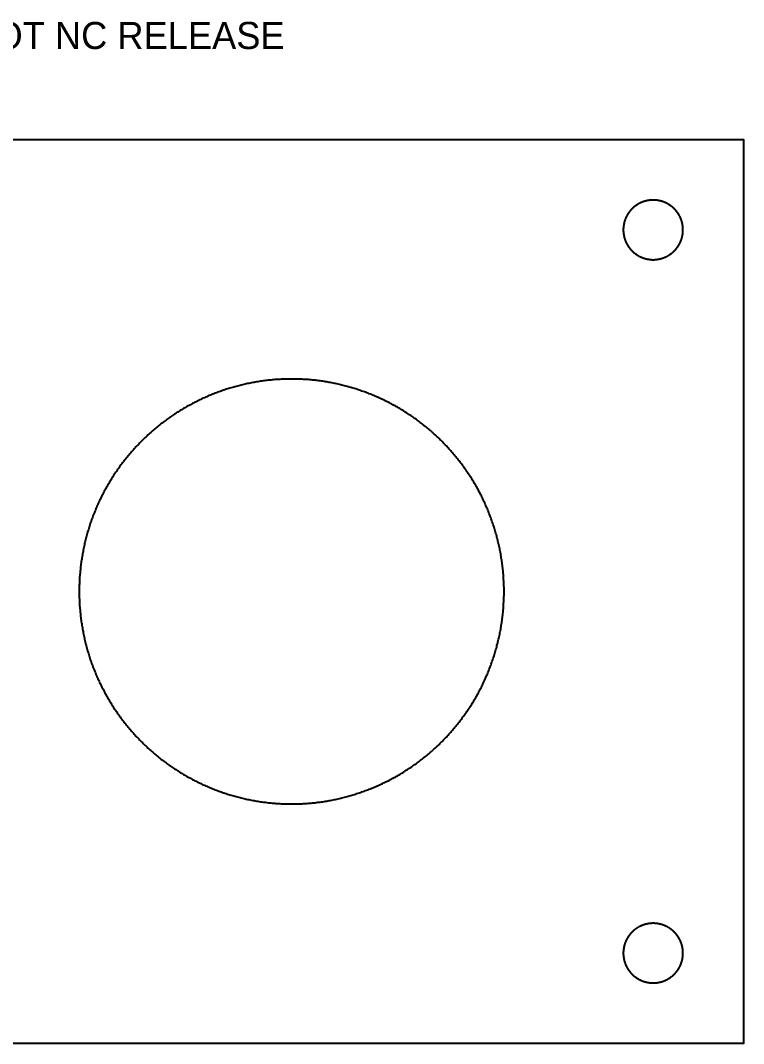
# Model space of a CAD drawing. Header units: millimetres. Extents: x 0 to 160, y 0 to 113.
# Drawn here: x 80 to 160, y 0 to 113.2 of the extents above; entities that cross this region are included whole.
import ezdxf

# ---------------------------------------------------------------- set-up
doc = ezdxf.new("R2010")
doc.units = ezdxf.units.MM
doc.layers.add('CUT', color=7, linetype='Continuous')
doc.layers.add('INFO', color=7, linetype='Continuous')

msp = doc.modelspace()

# ---------------------------------------------------------------- linework, layer by layer
at = {"layer": 'CUT'}
for points in [[(0, 100), (160, 100), (160, 0), (0, 0)], [(153.3, 90.02), (153.3, 90.04), (153.3, 90.06), (153.3, 90.08), (153.3, 90.1), (153.3, 90.12), (153.3, 90.14), (153.3, 90.16), (153.29, 90.18), (153.29, 90.2), (153.29, 90.22), (153.29, 90.24), (153.29, 90.26), (153.29, 90.28), (153.29, 90.3), (153.28, 90.32), (153.28, 90.34), (153.28, 90.36), (153.28, 90.38), (153.28, 90.4), (153.27, 90.42), (153.27, 90.44), (153.27, 90.46), (153.26, 90.48), (153.26, 90.5), (153.26, 90.52), (153.25, 90.54), (153.25, 90.56), (153.25, 90.58), (153.24, 90.6), (153.24, 90.62), (153.24, 90.64), (153.23, 90.66), (153.23, 90.68), (153.22, 90.7), (153.22, 90.72), (153.22, 90.74), (153.21, 90.76), (153.21, 90.78), (153.2, 90.8), (153.2, 90.82), (153.19, 90.84), (153.19, 90.86), (153.18, 90.88), (153.18, 90.9), (153.17, 90.92), (153.16, 90.94), (153.16, 90.96), (153.15, 90.98), (153.15, 91), (153.14, 91.02), (153.13, 91.04), (153.13, 91.05), (153.12, 91.07), (153.11, 91.09), (153.11, 91.11), (153.1, 91.13), (153.09, 91.15), (153.09, 91.17), (153.08, 91.19), (153.07, 91.21), (153.06, 91.23), (153.06, 91.24), (153.05, 91.26), (153.04, 91.28), (153.03, 91.3), (153.03, 91.32), (153.02, 91.34), (153.01, 91.36), (153, 91.37), (152.99, 91.39), (152.98, 91.41), (152.97, 91.43), (152.97, 91.45), (152.96, 91.47), (152.95, 91.48), (152.94, 91.5), (152.93, 91.52), (152.92, 91.54), (152.91, 91.56), (152.9, 91.57), (152.89, 91.59), (152.88, 91.61), (152.87, 91.63), (152.86, 91.64), (152.85, 91.66), (152.84, 91.68), (152.83, 91.7), (152.82, 91.71), (152.81, 91.73), (152.8, 91.75), (152.79, 91.77), (152.78, 91.78), (152.77, 91.8), (152.76, 91.82), (152.74, 91.83), (152.73, 91.85), (152.72, 91.87), (152.71, 91.88), (152.7, 91.9), (152.69, 91.92), (152.67, 91.93), (152.66, 91.95), (152.65, 91.97), (152.64, 91.98), (152.63, 92), (152.61, 92.01), (152.6, 92.03), (152.59, 92.05), (152.58, 92.06), (152.56, 92.08), (152.55, 92.09), (152.54, 92.11), (152.53, 92.12), (152.51, 92.14), (152.5, 92.16), (152.49, 92.17), (152.47, 92.19), (152.46, 92.2), (152.45, 92.22), (152.43, 92.23), (152.42, 92.25), (152.4, 92.26), (152.39, 92.28), (152.38, 92.29), (152.36, 92.3), (152.35, 92.32), (152.33, 92.33), (152.32, 92.35), (152.3, 92.36), (152.29, 92.38), (152.28, 92.39), (152.26, 92.4), (152.25, 92.42), (152.23, 92.43), (152.22, 92.45), (152.2, 92.46), (152.19, 92.47), (152.17, 92.49), (152.16, 92.5), (152.14, 92.51), (152.12, 92.53), (152.11, 92.54), (152.09, 92.55), (152.08, 92.56), (152.06, 92.58), (152.05, 92.59), (152.03, 92.6), (152.01, 92.61), (152, 92.63), (151.98, 92.64), (151.97, 92.65), (151.95, 92.66), (151.93, 92.67), (151.92, 92.69), (151.9, 92.7), (151.88, 92.71), (151.87, 92.72), (151.85, 92.73), (151.83, 92.74), (151.82, 92.76), (151.8, 92.77), (151.78, 92.78), (151.77, 92.79), (151.75, 92.8), (151.73, 92.81), (151.71, 92.82), (151.7, 92.83), (151.68, 92.84), (151.66, 92.85), (151.64, 92.86), (151.63, 92.87), (151.61, 92.88), (151.59, 92.89), (151.57, 92.9), (151.56, 92.91), (151.54, 92.92), (151.52, 92.93), (151.5, 92.94), (151.48, 92.95), (151.47, 92.96), (151.45, 92.97), (151.43, 92.97), (151.41, 92.98), (151.39, 92.99), (151.37, 93), (151.36, 93.01), (151.34, 93.02), (151.32, 93.03), (151.3, 93.03), (151.28, 93.04), (151.26, 93.05), (151.24, 93.06), (151.23, 93.06), (151.21, 93.07), (151.19, 93.08), (151.17, 93.09), (151.15, 93.09), (151.13, 93.1), (151.11, 93.11), (151.09, 93.11), (151.07, 93.12), (151.05, 93.13), (151.04, 93.13), (151.02, 93.14), (151, 93.15), (150.98, 93.15), (150.96, 93.16), (150.94, 93.16), (150.92, 93.17), (150.9, 93.18), (150.88, 93.18), (150.86, 93.19), (150.84, 93.19), (150.82, 93.2), (150.8, 93.2), (150.78, 93.21), (150.76, 93.21), (150.74, 93.22), (150.72, 93.22), (150.7, 93.22), (150.68, 93.23), (150.66, 93.23), (150.64, 93.24), (150.62, 93.24), (150.6, 93.24), (150.58, 93.25), (150.56, 93.25), (150.54, 93.25), (150.52, 93.26), (150.5, 93.26), (150.48, 93.26), (150.46, 93.27), (150.44, 93.27), (150.42, 93.27), (150.4, 93.28), (150.38, 93.28), (150.36, 93.28), (150.34, 93.28), (150.32, 93.28), (150.3, 93.29), (150.28, 93.29), (150.26, 93.29), (150.24, 93.29), (150.22, 93.29), (150.2, 93.29), (150.18, 93.29), (150.16, 93.3), (150.14, 93.3), (150.12, 93.3), (150.1, 93.3), (150.08, 93.3), (150.06, 93.3), (150.04, 93.3), (150.02, 93.3), (150, 93.3), (149.98, 93.3), (149.96, 93.3), (149.94, 93.3), (149.92, 93.3), (149.9, 93.3), (149.88, 93.3), (149.86, 93.3), (149.84, 93.3), (149.82, 93.29), (149.8, 93.29), (149.78, 93.29), (149.76, 93.29), (149.74, 93.29), (149.72, 93.29), (149.7, 93.29), (149.68, 93.28), (149.66, 93.28), (149.64, 93.28), (149.62, 93.28), (149.6, 93.28), (149.58, 93.27), (149.56, 93.27), (149.54, 93.27), (149.52, 93.26), (149.5, 93.26), (149.48, 93.26), (149.46, 93.25), (149.44, 93.25), (149.42, 93.25), (149.4, 93.24), (149.38, 93.24), (149.36, 93.24), (149.34, 93.23), (149.32, 93.23), (149.3, 93.22), (149.28, 93.22), (149.26, 93.22), (149.24, 93.21), (149.22, 93.21), (149.2, 93.2), (149.18, 93.2), (149.16, 93.19), (149.14, 93.19), (149.12, 93.18), (149.1, 93.18), (149.08, 93.17), (149.06, 93.16), (149.04, 93.16), (149.02, 93.15), (149, 93.15), (148.98, 93.14), (148.96, 93.13), (148.95, 93.13), (148.93, 93.12), (148.91, 93.11), (148.89, 93.11), (148.87, 93.1), (148.85, 93.09), (148.83, 93.09), (148.81, 93.08), (148.79, 93.07), (148.77, 93.06), (148.76, 93.06), (148.74, 93.05), (148.72, 93.04), (148.7, 93.03), (148.68, 93.03), (148.66, 93.02), (148.64, 93.01), (148.63, 93), (148.61, 92.99), (148.59, 92.98), (148.57, 92.97), (148.55, 92.97), (148.53, 92.96), (148.52, 92.95), (148.5, 92.94), (148.48, 92.93), (148.46, 92.92), (148.44, 92.91), (148.43, 92.9), (148.41, 92.89), (148.39, 92.88), (148.37, 92.87), (148.36, 92.86), (148.34, 92.85), (148.32, 92.84), (148.3, 92.83), (148.29, 92.82), (148.27, 92.81), (148.25, 92.8), (148.23, 92.79), (148.22, 92.78), (148.2, 92.77), (148.18, 92.76), (148.17, 92.74), (148.15, 92.73), (148.13, 92.72), (148.12, 92.71), (148.1, 92.7), (148.08, 92.69), (148.07, 92.67), (148.05, 92.66), (148.03, 92.65), (148.02, 92.64), (148, 92.63), (147.99, 92.61), (147.97, 92.6), (147.95, 92.59), (147.94, 92.58), (147.92, 92.56), (147.91, 92.55), (147.89, 92.54), (147.88, 92.53), (147.86, 92.51), (147.84, 92.5), (147.83, 92.49), (147.81, 92.47), (147.8, 92.46), (147.78, 92.45), (147.77, 92.43), (147.75, 92.42), (147.74, 92.4), (147.72, 92.39), (147.71, 92.38), (147.7, 92.36), (147.68, 92.35), (147.67, 92.33), (147.65, 92.32), (147.64, 92.3), (147.62, 92.29), (147.61, 92.28), (147.6, 92.26), (147.58, 92.25), (147.57, 92.23), (147.55, 92.22), (147.54, 92.2), (147.53, 92.19), (147.51, 92.17), (147.5, 92.16), (147.49, 92.14), (147.47, 92.12), (147.46, 92.11), (147.45, 92.09), (147.44, 92.08), (147.42, 92.06), (147.41, 92.05), (147.4, 92.03), (147.39, 92.01), (147.37, 92), (147.36, 91.98), (147.35, 91.97), (147.34, 91.95), (147.33, 91.93), (147.31, 91.92), (147.3, 91.9), (147.29, 91.88), (147.28, 91.87), (147.27, 91.85), (147.26, 91.83), (147.24, 91.82), (147.23, 91.8), (147.22, 91.78), (147.21, 91.77), (147.2, 91.75), (147.19, 91.73), (147.18, 91.71), (147.17, 91.7), (147.16, 91.68), (147.15, 91.66), (147.14, 91.64), (147.13, 91.63), (147.12, 91.61), (147.11, 91.59), (147.1, 91.57), (147.09, 91.56), (147.08, 91.54), (147.07, 91.52), (147.06, 91.5), (147.05, 91.48), (147.04, 91.47), (147.03, 91.45), (147.03, 91.43), (147.02, 91.41), (147.01, 91.39), (147, 91.37), (146.99, 91.36), (146.98, 91.34), (146.97, 91.32), (146.97, 91.3), (146.96, 91.28), (146.95, 91.26), (146.94, 91.24), (146.94, 91.23), (146.93, 91.21), (146.92, 91.19), (146.91, 91.17), (146.91, 91.15), (146.9, 91.13), (146.89, 91.11), (146.89, 91.09), (146.88, 91.07), (146.87, 91.05), (146.87, 91.04), (146.86, 91.02), (146.85, 91), (146.85, 90.98), (146.84, 90.96), (146.84, 90.94), (146.83, 90.92), (146.82, 90.9), (146.82, 90.88), (146.81, 90.86), (146.81, 90.84), (146.8, 90.82), (146.8, 90.8), (146.79, 90.78), (146.79, 90.76), (146.78, 90.74), (146.78, 90.72), (146.78, 90.7), (146.77, 90.68), (146.77, 90.66), (146.76, 90.64), (146.76, 90.62), (146.76, 90.6), (146.75, 90.58), (146.75, 90.56), (146.75, 90.54), (146.74, 90.52), (146.74, 90.5), (146.74, 90.48), (146.73, 90.46), (146.73, 90.44), (146.73, 90.42), (146.72, 90.4), (146.72, 90.38), (146.72, 90.36), (146.72, 90.34), (146.72, 90.32), (146.71, 90.3), (146.71, 90.28), (146.71, 90.26), (146.71, 90.24), (146.71, 90.22), (146.71, 90.2), (146.71, 90.18), (146.7, 90.16), (146.7, 90.14), (146.7, 90.12), (146.7, 90.1), (146.7, 90.08), (146.7, 90.06), (146.7, 90.04), (146.7, 90.02), (146.7, 90), (146.7, 89.98), (146.7, 89.96), (146.7, 89.94), (146.7, 89.92), (146.7, 89.9), (146.7, 89.88), (146.7, 89.86), (146.7, 89.84), (146.71, 89.82), (146.71, 89.8), (146.71, 89.78), (146.71, 89.76), (146.71, 89.74), (146.71, 89.72), (146.71, 89.7), (146.72, 89.68), (146.72, 89.66), (146.72, 89.64), (146.72, 89.62), (146.72, 89.6), (146.73, 89.58), (146.73, 89.56), (146.73, 89.54), (146.74, 89.52), (146.74, 89.5), (146.74, 89.48), (146.75, 89.46), (146.75, 89.44), (146.75, 89.42), (146.76, 89.4), (146.76, 89.38), (146.76, 89.36), (146.77, 89.34), (146.77, 89.32), (146.78, 89.3), (146.78, 89.28), (146.78, 89.26), (146.79, 89.24), (146.79, 89.22), (146.8, 89.2), (146.8, 89.18), (146.81, 89.16), (146.81, 89.14), (146.82, 89.12), (146.82, 89.1), (146.83, 89.08), (146.84, 89.06), (146.84, 89.04), (146.85, 89.02), (146.85, 89), (146.86, 88.98), (146.87, 88.96), (146.87, 88.95), (146.88, 88.93), (146.89, 88.91), (146.89, 88.89), (146.9, 88.87), (146.91, 88.85), (146.91, 88.83), (146.92, 88.81), (146.93, 88.79), (146.94, 88.77), (146.94, 88.76), (146.95, 88.74), (146.96, 88.72), (146.97, 88.7), (146.97, 88.68), (146.98, 88.66), (146.99, 88.64), (147, 88.63), (147.01, 88.61), (147.02, 88.59), (147.03, 88.57), (147.03, 88.55), (147.04, 88.53), (147.05, 88.52), (147.06, 88.5), (147.07, 88.48), (147.08, 88.46), (147.09, 88.44), (147.1, 88.43), (147.11, 88.41), (147.12, 88.39), (147.13, 88.37), (147.14, 88.36), (147.15, 88.34), (147.16, 88.32), (147.17, 88.3), (147.18, 88.29), (147.19, 88.27), (147.2, 88.25), (147.21, 88.23), (147.22, 88.22), (147.23, 88.2), (147.24, 88.18), (147.26, 88.17), (147.27, 88.15), (147.28, 88.13), (147.29, 88.12), (147.3, 88.1), (147.31, 88.08), (147.33, 88.07), (147.34, 88.05), (147.35, 88.03), (147.36, 88.02), (147.37, 88), (147.39, 87.99), (147.4, 87.97), (147.41, 87.95), (147.42, 87.94), (147.44, 87.92), (147.45, 87.91), (147.46, 87.89), (147.47, 87.88), (147.49, 87.86), (147.5, 87.84), (147.51, 87.83), (147.53, 87.81), (147.54, 87.8), (147.55, 87.78), (147.57, 87.77), (147.58, 87.75), (147.6, 87.74), (147.61, 87.72), (147.62, 87.71), (147.64, 87.7), (147.65, 87.68), (147.67, 87.67), (147.68, 87.65), (147.7, 87.64), (147.71, 87.62), (147.72, 87.61), (147.74, 87.6), (147.75, 87.58), (147.77, 87.57), (147.78, 87.55), (147.8, 87.54), (147.81, 87.53), (147.83, 87.51), (147.84, 87.5), (147.86, 87.49), (147.88, 87.47), (147.89, 87.46), (147.91, 87.45), (147.92, 87.44), (147.94, 87.42), (147.95, 87.41), (147.97, 87.4), (147.99, 87.39), (148, 87.37), (148.02, 87.36), (148.03, 87.35), (148.05, 87.34), (148.07, 87.33), (148.08, 87.31), (148.1, 87.3), (148.12, 87.29), (148.13, 87.28), (148.15, 87.27), (148.17, 87.26), (148.18, 87.24), (148.2, 87.23), (148.22, 87.22), (148.23, 87.21), (148.25, 87.2), (148.27, 87.19), (148.29, 87.18), (148.3, 87.17), (148.32, 87.16), (148.34, 87.15), (148.36, 87.14), (148.37, 87.13), (148.39, 87.12), (148.41, 87.11), (148.43, 87.1), (148.44, 87.09), (148.46, 87.08), (148.48, 87.07), (148.5, 87.06), (148.52, 87.05), (148.53, 87.04), (148.55, 87.03), (148.57, 87.03), (148.59, 87.02), (148.61, 87.01), (148.63, 87), (148.64, 86.99), (148.66, 86.98), (148.68, 86.97), (148.7, 86.97), (148.72, 86.96), (148.74, 86.95), (148.76, 86.94), (148.77, 86.94), (148.79, 86.93), (148.81, 86.92), (148.83, 86.91), (148.85, 86.91), (148.87, 86.9), (148.89, 86.89), (148.91, 86.89), (148.93, 86.88), (148.95, 86.87), (148.96, 86.87), (148.98, 86.86), (149, 86.85), (149.02, 86.85), (149.04, 86.84), (149.06, 86.84), (149.08, 86.83), (149.1, 86.82), (149.12, 86.82), (149.14, 86.81), (149.16, 86.81), (149.18, 86.8), (149.2, 86.8), (149.22, 86.79), (149.24, 86.79), (149.26, 86.78), (149.28, 86.78), (149.3, 86.78), (149.32, 86.77), (149.34, 86.77), (149.36, 86.76), (149.38, 86.76), (149.4, 86.76), (149.42, 86.75), (149.44, 86.75), (149.46, 86.75), (149.48, 86.74), (149.5, 86.74), (149.52, 86.74), (149.54, 86.73), (149.56, 86.73), (149.58, 86.73), (149.6, 86.72), (149.62, 86.72), (149.64, 86.72), (149.66, 86.72), (149.68, 86.72), (149.7, 86.71), (149.72, 86.71), (149.74, 86.71), (149.76, 86.71), (149.78, 86.71), (149.8, 86.71), (149.82, 86.71), (149.84, 86.7), (149.86, 86.7), (149.88, 86.7), (149.9, 86.7), (149.92, 86.7), (149.94, 86.7), (149.96, 86.7), (149.98, 86.7), (150, 86.7), (150.02, 86.7), (150.04, 86.7), (150.06, 86.7), (150.08, 86.7), (150.1, 86.7), (150.12, 86.7), (150.14, 86.7), (150.16, 86.7), (150.18, 86.71), (150.2, 86.71), (150.22, 86.71), (150.24, 86.71), (150.26, 86.71), (150.28, 86.71), (150.3, 86.71), (150.32, 86.72), (150.34, 86.72), (150.36, 86.72), (150.38, 86.72), (150.4, 86.72), (150.42, 86.73), (150.44, 86.73), (150.46, 86.73), (150.48, 86.74), (150.5, 86.74), (150.52, 86.74), (150.54, 86.75), (150.56, 86.75), (150.58, 86.75), (150.6, 86.76), (150.62, 86.76), (150.64, 86.76), (150.66, 86.77), (150.68, 86.77), (150.7, 86.78), (150.72, 86.78), (150.74, 86.78), (150.76, 86.79), (150.78, 86.79), (150.8, 86.8), (150.82, 86.8), (150.84, 86.81), (150.86, 86.81), (150.88, 86.82), (150.9, 86.82), (150.92, 86.83), (150.94, 86.84), (150.96, 86.84), (150.98, 86.85), (151, 86.85), (151.02, 86.86), (151.04, 86.87), (151.05, 86.87), (151.07, 86.88), (151.09, 86.89), (151.11, 86.89), (151.13, 86.9), (151.15, 86.91), (151.17, 86.91), (151.19, 86.92), (151.21, 86.93), (151.23, 86.94), (151.24, 86.94), (151.26, 86.95), (151.28, 86.96), (151.3, 86.97), (151.32, 86.97), (151.34, 86.98), (151.36, 86.99), (151.37, 87), (151.39, 87.01), (151.41, 87.02), (151.43, 87.03), (151.45, 87.03), (151.47, 87.04), (151.48, 87.05), (151.5, 87.06), (151.52, 87.07), (151.54, 87.08), (151.56, 87.09), (151.57, 87.1), (151.59, 87.11), (151.61, 87.12), (151.63, 87.13), (151.64, 87.14), (151.66, 87.15), (151.68, 87.16), (151.7, 87.17), (151.71, 87.18), (151.73, 87.19), (151.75, 87.2), (151.77, 87.21), (151.78, 87.22), (151.8, 87.23), (151.82, 87.24), (151.83, 87.26), (151.85, 87.27), (151.87, 87.28), (151.88, 87.29), (151.9, 87.3), (151.92, 87.31), (151.93, 87.33), (151.95, 87.34), (151.97, 87.35), (151.98, 87.36), (152, 87.37), (152.01, 87.39), (152.03, 87.4), (152.05, 87.41), (152.06, 87.42), (152.08, 87.44), (152.09, 87.45), (152.11, 87.46), (152.12, 87.47), (152.14, 87.49), (152.16, 87.5), (152.17, 87.51), (152.19, 87.53), (152.2, 87.54), (152.22, 87.55), (152.23, 87.57), (152.25, 87.58), (152.26, 87.6), (152.28, 87.61), (152.29, 87.62), (152.3, 87.64), (152.32, 87.65), (152.33, 87.67), (152.35, 87.68), (152.36, 87.7), (152.38, 87.71), (152.39, 87.72), (152.4, 87.74), (152.42, 87.75), (152.43, 87.77), (152.45, 87.78), (152.46, 87.8), (152.47, 87.81), (152.49, 87.83), (152.5, 87.84), (152.51, 87.86), (152.53, 87.88), (152.54, 87.89), (152.55, 87.91), (152.56, 87.92), (152.58, 87.94), (152.59, 87.95), (152.6, 87.97), (152.61, 87.99), (152.63, 88), (152.64, 88.02), (152.65, 88.03), (152.66, 88.05), (152.67, 88.07), (152.69, 88.08), (152.7, 88.1), (152.71, 88.12), (152.72, 88.13), (152.73, 88.15), (152.74, 88.17), (152.76, 88.18), (152.77, 88.2), (152.78, 88.22), (152.79, 88.23), (152.8, 88.25), (152.81, 88.27), (152.82, 88.29), (152.83, 88.3), (152.84, 88.32), (152.85, 88.34), (152.86, 88.36), (152.87, 88.37), (152.88, 88.39), (152.89, 88.41), (152.9, 88.43), (152.91, 88.44), (152.92, 88.46), (152.93, 88.48), (152.94, 88.5), (152.95, 88.52), (152.96, 88.53), (152.97, 88.55), (152.97, 88.57), (152.98, 88.59), (152.99, 88.61), (153, 88.63), (153.01, 88.64), (153.02, 88.66), (153.03, 88.68), (153.03, 88.7), (153.04, 88.72), (153.05, 88.74), (153.06, 88.76), (153.06, 88.77), (153.07, 88.79), (153.08, 88.81), (153.09, 88.83), (153.09, 88.85), (153.1, 88.87), (153.11, 88.89), (153.11, 88.91), (153.12, 88.93), (153.13, 88.95), (153.13, 88.96), (153.14, 88.98), (153.15, 89), (153.15, 89.02), (153.16, 89.04), (153.16, 89.06), (153.17, 89.08), (153.18, 89.1), (153.18, 89.12), (153.19, 89.14), (153.19, 89.16), (153.2, 89.18), (153.2, 89.2), (153.21, 89.22), (153.21, 89.24), (153.22, 89.26), (153.22, 89.28), (153.22, 89.3), (153.23, 89.32), (153.23, 89.34), (153.24, 89.36), (153.24, 89.38), (153.24, 89.4), (153.25, 89.42), (153.25, 89.44), (153.25, 89.46), (153.26, 89.48), (153.26, 89.5), (153.26, 89.52), (153.27, 89.54), (153.27, 89.56), (153.27, 89.58), (153.28, 89.6), (153.28, 89.62), (153.28, 89.64), (153.28, 89.66), (153.28, 89.68), (153.29, 89.7), (153.29, 89.72), (153.29, 89.74), (153.29, 89.76), (153.29, 89.78), (153.29, 89.8), (153.29, 89.82), (153.3, 89.84), (153.3, 89.86), (153.3, 89.88), (153.3, 89.9), (153.3, 89.92), (153.3, 89.94), (153.3, 89.96), (153.3, 89.98), (153.3, 90)], [(133.49, 50.72), (133.48, 50.86), (133.48, 51.01), (133.47, 51.15), (133.46, 51.3), (133.46, 51.44), (133.45, 51.58), (133.44, 51.73), (133.43, 51.87), (133.41, 52.02), (133.4, 52.16), (133.39, 52.3), (133.37, 52.45), (133.36, 52.59), (133.34, 52.73), (133.32, 52.88), (133.31, 53.02), (133.29, 53.16), (133.27, 53.31), (133.25, 53.45), (133.22, 53.59), (133.2, 53.73), (133.18, 53.88), (133.15, 54.02), (133.13, 54.16), (133.1, 54.3), (133.08, 54.44), (133.05, 54.58), (133.02, 54.73), (132.99, 54.87), (132.96, 55.01), (132.93, 55.15), (132.9, 55.29), (132.86, 55.43), (132.83, 55.57), (132.8, 55.71), (132.76, 55.85), (132.72, 55.99), (132.69, 56.13), (132.65, 56.27), (132.61, 56.41), (132.57, 56.55), (132.53, 56.68), (132.49, 56.82), (132.45, 56.96), (132.4, 57.1), (132.36, 57.23), (132.31, 57.37), (132.27, 57.51), (132.22, 57.64), (132.17, 57.78), (132.13, 57.92), (132.08, 58.05), (132.03, 58.19), (131.98, 58.32), (131.93, 58.46), (131.87, 58.59), (131.82, 58.73), (131.77, 58.86), (131.71, 58.99), (131.66, 59.13), (131.6, 59.26), (131.54, 59.39), (131.48, 59.52), (131.43, 59.65), (131.37, 59.79), (131.3, 59.92), (131.24, 60.05), (131.18, 60.18), (131.12, 60.31), (131.06, 60.44), (130.99, 60.57), (130.93, 60.69), (130.86, 60.82), (130.79, 60.95), (130.73, 61.08), (130.66, 61.2), (130.59, 61.33), (130.52, 61.46), (130.45, 61.58), (130.38, 61.71), (130.3, 61.83), (130.23, 61.96), (130.16, 62.08), (130.08, 62.2), (130.01, 62.33), (129.93, 62.45), (129.85, 62.57), (129.78, 62.69), (129.7, 62.82), (129.62, 62.94), (129.54, 63.06), (129.46, 63.18), (129.38, 63.29), (129.3, 63.41), (129.21, 63.53), (129.13, 63.65), (129.05, 63.77), (128.96, 63.88), (128.88, 64), (128.79, 64.11), (128.7, 64.23), (128.61, 64.34), (128.53, 64.46), (128.44, 64.57), (128.35, 64.68), (128.26, 64.8), (128.17, 64.91), (128.07, 65.02), (127.98, 65.13), (127.89, 65.24), (127.79, 65.35), (127.7, 65.46), (127.6, 65.57), (127.51, 65.67), (127.41, 65.78), (127.32, 65.89), (127.22, 65.99), (127.12, 66.1), (127.02, 66.2), (126.92, 66.31), (126.82, 66.41), (126.72, 66.51), (126.62, 66.62), (126.51, 66.72), (126.41, 66.82), (126.31, 66.92), (126.2, 67.02), (126.1, 67.12), (125.99, 67.22), (125.89, 67.32), (125.78, 67.41), (125.67, 67.51), (125.57, 67.6), (125.46, 67.7), (125.35, 67.79), (125.24, 67.89), (125.13, 67.98), (125.02, 68.07), (124.91, 68.17), (124.8, 68.26), (124.68, 68.35), (124.57, 68.44), (124.46, 68.53), (124.34, 68.61), (124.23, 68.7), (124.11, 68.79), (124, 68.88), (123.88, 68.96), (123.77, 69.05), (123.65, 69.13), (123.53, 69.21), (123.41, 69.3), (123.29, 69.38), (123.18, 69.46), (123.06, 69.54), (122.94, 69.62), (122.82, 69.7), (122.69, 69.78), (122.57, 69.85), (122.45, 69.93), (122.33, 70.01), (122.2, 70.08), (122.08, 70.16), (121.96, 70.23), (121.83, 70.3), (121.71, 70.38), (121.58, 70.45), (121.46, 70.52), (121.33, 70.59), (121.2, 70.66), (121.08, 70.73), (120.95, 70.79), (120.82, 70.86), (120.69, 70.93), (120.57, 70.99), (120.44, 71.06), (120.31, 71.12), (120.18, 71.18), (120.05, 71.24), (119.92, 71.3), (119.79, 71.37), (119.65, 71.43), (119.52, 71.48), (119.39, 71.54), (119.26, 71.6), (119.13, 71.66), (118.99, 71.71), (118.86, 71.77), (118.73, 71.82), (118.59, 71.87), (118.46, 71.93), (118.32, 71.98), (118.19, 72.03), (118.05, 72.08), (117.92, 72.13), (117.78, 72.17), (117.64, 72.22), (117.51, 72.27), (117.37, 72.31), (117.23, 72.36), (117.1, 72.4), (116.96, 72.45), (116.82, 72.49), (116.68, 72.53), (116.55, 72.57), (116.41, 72.61), (116.27, 72.65), (116.13, 72.69), (115.99, 72.72), (115.85, 72.76), (115.71, 72.8), (115.57, 72.83), (115.43, 72.86), (115.29, 72.9), (115.15, 72.93), (115.01, 72.96), (114.87, 72.99), (114.73, 73.02), (114.58, 73.05), (114.44, 73.08), (114.3, 73.1), (114.16, 73.13), (114.02, 73.15), (113.88, 73.18), (113.73, 73.2), (113.59, 73.22), (113.45, 73.25), (113.31, 73.27), (113.16, 73.29), (113.02, 73.31), (112.88, 73.32), (112.73, 73.34), (112.59, 73.36), (112.45, 73.37), (112.3, 73.39), (112.16, 73.4), (112.02, 73.41), (111.87, 73.43), (111.73, 73.44), (111.58, 73.45), (111.44, 73.46), (111.3, 73.46), (111.15, 73.47), (111.01, 73.48), (110.86, 73.48), (110.72, 73.49), (110.58, 73.49), (110.43, 73.5), (110.29, 73.5), (110.14, 73.5), (110, 73.5), (109.86, 73.5), (109.71, 73.5), (109.57, 73.5), (109.42, 73.49), (109.28, 73.49), (109.14, 73.48), (108.99, 73.48), (108.85, 73.47), (108.7, 73.46), (108.56, 73.46), (108.42, 73.45), (108.27, 73.44), (108.13, 73.43), (107.98, 73.41), (107.84, 73.4), (107.7, 73.39), (107.55, 73.37), (107.41, 73.36), (107.27, 73.34), (107.12, 73.32), (106.98, 73.31), (106.84, 73.29), (106.69, 73.27), (106.55, 73.25), (106.41, 73.22), (106.27, 73.2), (106.12, 73.18), (105.98, 73.15), (105.84, 73.13), (105.7, 73.1), (105.56, 73.08), (105.42, 73.05), (105.27, 73.02), (105.13, 72.99), (104.99, 72.96), (104.85, 72.93), (104.71, 72.9), (104.57, 72.86), (104.43, 72.83), (104.29, 72.8), (104.15, 72.76), (104.01, 72.72), (103.87, 72.69), (103.73, 72.65), (103.59, 72.61), (103.45, 72.57), (103.32, 72.53), (103.18, 72.49), (103.04, 72.45), (102.9, 72.4), (102.77, 72.36), (102.63, 72.31), (102.49, 72.27), (102.36, 72.22), (102.22, 72.17), (102.08, 72.13), (101.95, 72.08), (101.81, 72.03), (101.68, 71.98), (101.54, 71.93), (101.41, 71.87), (101.27, 71.82), (101.14, 71.77), (101.01, 71.71), (100.87, 71.66), (100.74, 71.6), (100.61, 71.54), (100.48, 71.48), (100.35, 71.43), (100.21, 71.37), (100.08, 71.3), (99.95, 71.24), (99.82, 71.18), (99.69, 71.12), (99.56, 71.06), (99.43, 70.99), (99.31, 70.93), (99.18, 70.86), (99.05, 70.79), (98.92, 70.73), (98.8, 70.66), (98.67, 70.59), (98.54, 70.52), (98.42, 70.45), (98.29, 70.38), (98.17, 70.3), (98.04, 70.23), (97.92, 70.16), (97.8, 70.08), (97.67, 70.01), (97.55, 69.93), (97.43, 69.85), (97.31, 69.78), (97.18, 69.7), (97.06, 69.62), (96.94, 69.54), (96.82, 69.46), (96.71, 69.38), (96.59, 69.3), (96.47, 69.21), (96.35, 69.13), (96.23, 69.05), (96.12, 68.96), (96, 68.88), (95.89, 68.79), (95.77, 68.7), (95.66, 68.61), (95.54, 68.53), (95.43, 68.44), (95.32, 68.35), (95.2, 68.26), (95.09, 68.17), (94.98, 68.07), (94.87, 67.98), (94.76, 67.89), (94.65, 67.79), (94.54, 67.7), (94.43, 67.6), (94.33, 67.51), (94.22, 67.41), (94.11, 67.32), (94.01, 67.22), (93.9, 67.12), (93.8, 67.02), (93.69, 66.92), (93.59, 66.82), (93.49, 66.72), (93.38, 66.62), (93.28, 66.51), (93.18, 66.41), (93.08, 66.31), (92.98, 66.2), (92.88, 66.1), (92.78, 65.99), (92.68, 65.89), (92.59, 65.78), (92.49, 65.67), (92.4, 65.57), (92.3, 65.46), (92.21, 65.35), (92.11, 65.24), (92.02, 65.13), (91.93, 65.02), (91.83, 64.91), (91.74, 64.8), (91.65, 64.68), (91.56, 64.57), (91.47, 64.46), (91.39, 64.34), (91.3, 64.23), (91.21, 64.11), (91.12, 64), (91.04, 63.88), (90.95, 63.77), (90.87, 63.65), (90.79, 63.53), (90.7, 63.41), (90.62, 63.29), (90.54, 63.18), (90.46, 63.06), (90.38, 62.94), (90.3, 62.82), (90.22, 62.69), (90.15, 62.57), (90.07, 62.45), (89.99, 62.33), (89.92, 62.2), (89.84, 62.08), (89.77, 61.96), (89.7, 61.83), (89.62, 61.71), (89.55, 61.58), (89.48, 61.46), (89.41, 61.33), (89.34, 61.2), (89.27, 61.08), (89.21, 60.95), (89.14, 60.82), (89.07, 60.69), (89.01, 60.57), (88.94, 60.44), (88.88, 60.31), (88.82, 60.18), (88.76, 60.05), (88.7, 59.92), (88.63, 59.79), (88.57, 59.65), (88.52, 59.52), (88.46, 59.39), (88.4, 59.26), (88.34, 59.13), (88.29, 58.99), (88.23, 58.86), (88.18, 58.73), (88.13, 58.59), (88.07, 58.46), (88.02, 58.32), (87.97, 58.19), (87.92, 58.05), (87.87, 57.92), (87.83, 57.78), (87.78, 57.64), (87.73, 57.51), (87.69, 57.37), (87.64, 57.23), (87.6, 57.1), (87.55, 56.96), (87.51, 56.82), (87.47, 56.68), (87.43, 56.55), (87.39, 56.41), (87.35, 56.27), (87.31, 56.13), (87.28, 55.99), (87.24, 55.85), (87.2, 55.71), (87.17, 55.57), (87.14, 55.43), (87.1, 55.29), (87.07, 55.15), (87.04, 55.01), (87.01, 54.87), (86.98, 54.73), (86.95, 54.58), (86.92, 54.44), (86.9, 54.3), (86.87, 54.16), (86.85, 54.02), (86.82, 53.88), (86.8, 53.73), (86.78, 53.59), (86.75, 53.45), (86.73, 53.31), (86.71, 53.16), (86.69, 53.02), (86.68, 52.88), (86.66, 52.73), (86.64, 52.59), (86.63, 52.45), (86.61, 52.3), (86.6, 52.16), (86.59, 52.02), (86.57, 51.87), (86.56, 51.73), (86.55, 51.58), (86.54, 51.44), (86.54, 51.3), (86.53, 51.15), (86.52, 51.01), (86.52, 50.86), (86.51, 50.72), (86.51, 50.58), (86.5, 50.43), (86.5, 50.29), (86.5, 50.14), (86.5, 50), (86.5, 49.86), (86.5, 49.71), (86.5, 49.57), (86.51, 49.42), (86.51, 49.28), (86.52, 49.14), (86.52, 48.99), (86.53, 48.85), (86.54, 48.7), (86.54, 48.56), (86.55, 48.42), (86.56, 48.27), (86.57, 48.13), (86.59, 47.98), (86.6, 47.84), (86.61, 47.7), (86.63, 47.55), (86.64, 47.41), (86.66, 47.27), (86.68, 47.12), (86.69, 46.98), (86.71, 46.84), (86.73, 46.69), (86.75, 46.55), (86.78, 46.41), (86.8, 46.27), (86.82, 46.12), (86.85, 45.98), (86.87, 45.84), (86.9, 45.7), (86.92, 45.56), (86.95, 45.42), (86.98, 45.27), (87.01, 45.13), (87.04, 44.99), (87.07, 44.85), (87.1, 44.71), (87.14, 44.57), (87.17, 44.43), (87.2, 44.29), (87.24, 44.15), (87.28, 44.01), (87.31, 43.87), (87.35, 43.73), (87.39, 43.59), (87.43, 43.45), (87.47, 43.32), (87.51, 43.18), (87.55, 43.04), (87.6, 42.9), (87.64, 42.77), (87.69, 42.63), (87.73, 42.49), (87.78, 42.36), (87.83, 42.22), (87.87, 42.08), (87.92, 41.95), (87.97, 41.81), (88.02, 41.68), (88.07, 41.54), (88.13, 41.41), (88.18, 41.27), (88.23, 41.14), (88.29, 41.01), (88.34, 40.87), (88.4, 40.74), (88.46, 40.61), (88.52, 40.48), (88.57, 40.35), (88.63, 40.21), (88.7, 40.08), (88.76, 39.95), (88.82, 39.82), (88.88, 39.69), (88.94, 39.56), (89.01, 39.43), (89.07, 39.31), (89.14, 39.18), (89.21, 39.05), (89.27, 38.92), (89.34, 38.8), (89.41, 38.67), (89.48, 38.54), (89.55, 38.42), (89.62, 38.29), (89.7, 38.17), (89.77, 38.04), (89.84, 37.92), (89.92, 37.8), (89.99, 37.67), (90.07, 37.55), (90.15, 37.43), (90.22, 37.31), (90.3, 37.18), (90.38, 37.06), (90.46, 36.94), (90.54, 36.82), (90.62, 36.71), (90.7, 36.59), (90.79, 36.47), (90.87, 36.35), (90.95, 36.23), (91.04, 36.12), (91.12, 36), (91.21, 35.89), (91.3, 35.77), (91.39, 35.66), (91.47, 35.54), (91.56, 35.43), (91.65, 35.32), (91.74, 35.2), (91.83, 35.09), (91.93, 34.98), (92.02, 34.87), (92.11, 34.76), (92.21, 34.65), (92.3, 34.54), (92.4, 34.43), (92.49, 34.33), (92.59, 34.22), (92.68, 34.11), (92.78, 34.01), (92.88, 33.9), (92.98, 33.8), (93.08, 33.69), (93.18, 33.59), (93.28, 33.49), (93.38, 33.38), (93.49, 33.28), (93.59, 33.18), (93.69, 33.08), (93.8, 32.98), (93.9, 32.88), (94.01, 32.78), (94.11, 32.68), (94.22, 32.59), (94.33, 32.49), (94.43, 32.4), (94.54, 32.3), (94.65, 32.21), (94.76, 32.11), (94.87, 32.02), (94.98, 31.93), (95.09, 31.83), (95.2, 31.74), (95.32, 31.65), (95.43, 31.56), (95.54, 31.47), (95.66, 31.39), (95.77, 31.3), (95.89, 31.21), (96, 31.12), (96.12, 31.04), (96.23, 30.95), (96.35, 30.87), (96.47, 30.79), (96.59, 30.7), (96.71, 30.62), (96.82, 30.54), (96.94, 30.46), (97.06, 30.38), (97.18, 30.3), (97.31, 30.22), (97.43, 30.15), (97.55, 30.07), (97.67, 29.99), (97.8, 29.92), (97.92, 29.84), (98.04, 29.77), (98.17, 29.7), (98.29, 29.62), (98.42, 29.55), (98.54, 29.48), (98.67, 29.41), (98.8, 29.34), (98.92, 29.27), (99.05, 29.21), (99.18, 29.14), (99.31, 29.07), (99.43, 29.01), (99.56, 28.94), (99.69, 28.88), (99.82, 28.82), (99.95, 28.76), (100.08, 28.7), (100.21, 28.63), (100.35, 28.57), (100.48, 28.52), (100.61, 28.46), (100.74, 28.4), (100.87, 28.34), (101.01, 28.29), (101.14, 28.23), (101.27, 28.18), (101.41, 28.13), (101.54, 28.07), (101.68, 28.02), (101.81, 27.97), (101.95, 27.92), (102.08, 27.87), (102.22, 27.83), (102.36, 27.78), (102.49, 27.73), (102.63, 27.69), (102.77, 27.64), (102.9, 27.6), (103.04, 27.55), (103.18, 27.51), (103.32, 27.47), (103.45, 27.43), (103.59, 27.39), (103.73, 27.35), (103.87, 27.31), (104.01, 27.28), (104.15, 27.24), (104.29, 27.2), (104.43, 27.17), (104.57, 27.14), (104.71, 27.1), (104.85, 27.07), (104.99, 27.04), (105.13, 27.01), (105.27, 26.98), (105.42, 26.95), (105.56, 26.92), (105.7, 26.9), (105.84, 26.87), (105.98, 26.85), (106.12, 26.82), (106.27, 26.8), (106.41, 26.78), (106.55, 26.75), (106.69, 26.73), (106.84, 26.71), (106.98, 26.69), (107.12, 26.68), (107.27, 26.66), (107.41, 26.64), (107.55, 26.63), (107.7, 26.61), (107.84, 26.6), (107.98, 26.59), (108.13, 26.57), (108.27, 26.56), (108.42, 26.55), (108.56, 26.54), (108.7, 26.54), (108.85, 26.53), (108.99, 26.52), (109.14, 26.52), (109.28, 26.51), (109.42, 26.51), (109.57, 26.5), (109.71, 26.5), (109.86, 26.5), (110, 26.5), (110.14, 26.5), (110.29, 26.5), (110.43, 26.5), (110.58, 26.51), (110.72, 26.51), (110.86, 26.52), (111.01, 26.52), (111.15, 26.53), (111.3, 26.54), (111.44, 26.54), (111.58, 26.55), (111.73, 26.56), (111.87, 26.57), (112.02, 26.59), (112.16, 26.6), (112.3, 26.61), (112.45, 26.63), (112.59, 26.64), (112.73, 26.66), (112.88, 26.68), (113.02, 26.69), (113.16, 26.71), (113.31, 26.73), (113.45, 26.75), (113.59, 26.78), (113.73, 26.8), (113.88, 26.82), (114.02, 26.85), (114.16, 26.87), (114.3, 26.9), (114.44, 26.92), (114.58, 26.95), (114.73, 26.98), (114.87, 27.01), (115.01, 27.04), (115.15, 27.07), (115.29, 27.1), (115.43, 27.14), (115.57, 27.17), (115.71, 27.2), (115.85, 27.24), (115.99, 27.28), (116.13, 27.31), (116.27, 27.35), (116.41, 27.39), (116.55, 27.43), (116.68, 27.47), (116.82, 27.51), (116.96, 27.55), (117.1, 27.6), (117.23, 27.64), (117.37, 27.69), (117.51, 27.73), (117.64, 27.78), (117.78, 27.83), (117.92, 27.87), (118.05, 27.92), (118.19, 27.97), (118.32, 28.02), (118.46, 28.07), (118.59, 28.13), (118.73, 28.18), (118.86, 28.23), (118.99, 28.29), (119.13, 28.34), (119.26, 28.4), (119.39, 28.46), (119.52, 28.52), (119.65, 28.57), (119.79, 28.63), (119.92, 28.7), (120.05, 28.76), (120.18, 28.82), (120.31, 28.88), (120.44, 28.94), (120.57, 29.01), (120.69, 29.07), (120.82, 29.14), (120.95, 29.21), (121.08, 29.27), (121.2, 29.34), (121.33, 29.41), (121.46, 29.48), (121.58, 29.55), (121.71, 29.62), (121.83, 29.7), (121.96, 29.77), (122.08, 29.84), (122.2, 29.92), (122.33, 29.99), (122.45, 30.07), (122.57, 30.15), (122.69, 30.22), (122.82, 30.3), (122.94, 30.38), (123.06, 30.46), (123.18, 30.54), (123.29, 30.62), (123.41, 30.7), (123.53, 30.79), (123.65, 30.87), (123.77, 30.95), (123.88, 31.04), (124, 31.12), (124.11, 31.21), (124.23, 31.3), (124.34, 31.39), (124.46, 31.47), (124.57, 31.56), (124.68, 31.65), (124.8, 31.74), (124.91, 31.83), (125.02, 31.93), (125.13, 32.02), (125.24, 32.11), (125.35, 32.21), (125.46, 32.3), (125.57, 32.4), (125.67, 32.49), (125.78, 32.59), (125.89, 32.68), (125.99, 32.78), (126.1, 32.88), (126.2, 32.98), (126.31, 33.08), (126.41, 33.18), (126.51, 33.28), (126.62, 33.38), (126.72, 33.49), (126.82, 33.59), (126.92, 33.69), (127.02, 33.8), (127.12, 33.9), (127.22, 34.01), (127.32, 34.11), (127.41, 34.22), (127.51, 34.33), (127.6, 34.43), (127.7, 34.54), (127.79, 34.65), (127.89, 34.76), (127.98, 34.87), (128.07, 34.98), (128.17, 35.09), (128.26, 35.2), (128.35, 35.32), (128.44, 35.43), (128.53, 35.54), (128.61, 35.66), (128.7, 35.77), (128.79, 35.89), (128.88, 36), (128.96, 36.12), (129.05, 36.23), (129.13, 36.35), (129.21, 36.47), (129.3, 36.59), (129.38, 36.71), (129.46, 36.82), (129.54, 36.94), (129.62, 37.06), (129.7, 37.18), (129.78, 37.31), (129.85, 37.43), (129.93, 37.55), (130.01, 37.67), (130.08, 37.8), (130.16, 37.92), (130.23, 38.04), (130.3, 38.17), (130.38, 38.29), (130.45, 38.42), (130.52, 38.54), (130.59, 38.67), (130.66, 38.8), (130.73, 38.92), (130.79, 39.05), (130.86, 39.18), (130.93, 39.31), (130.99, 39.43), (131.06, 39.56), (131.12, 39.69), (131.18, 39.82), (131.24, 39.95), (131.3, 40.08), (131.37, 40.21), (131.43, 40.35), (131.48, 40.48), (131.54, 40.61), (131.6, 40.74), (131.66, 40.87), (131.71, 41.01), (131.77, 41.14), (131.82, 41.27), (131.87, 41.41), (131.93, 41.54), (131.98, 41.68), (132.03, 41.81), (132.08, 41.95), (132.13, 42.08), (132.17, 42.22), (132.22, 42.36), (132.27, 42.49), (132.31, 42.63), (132.36, 42.77), (132.4, 42.9), (132.45, 43.04), (132.49, 43.18), (132.53, 43.32), (132.57, 43.45), (132.61, 43.59), (132.65, 43.73), (132.69, 43.87), (132.72, 44.01), (132.76, 44.15), (132.8, 44.29), (132.83, 44.43), (132.86, 44.57), (132.9, 44.71), (132.93, 44.85), (132.96, 44.99), (132.99, 45.13), (133.02, 45.27), (133.05, 45.42), (133.08, 45.56), (133.1, 45.7), (133.13, 45.84), (133.15, 45.98), (133.18, 46.12), (133.2, 46.27), (133.22, 46.41), (133.25, 46.55), (133.27, 46.69), (133.29, 46.84), (133.31, 46.98), (133.32, 47.12), (133.34, 47.27), (133.36, 47.41), (133.37, 47.55), (133.39, 47.7), (133.4, 47.84), (133.41, 47.98), (133.43, 48.13), (133.44, 48.27), (133.45, 48.42), (133.46, 48.56), (133.46, 48.7), (133.47, 48.85), (133.48, 48.99), (133.48, 49.14), (133.49, 49.28), (133.49, 49.42), (133.5, 49.57), (133.5, 49.71), (133.5, 49.86), (133.5, 50), (133.5, 50.14), (133.5, 50.29), (133.5, 50.43), (133.49, 50.58)], [(153.3, 10.04), (153.3, 10.06), (153.3, 10.08), (153.3, 10.1), (153.3, 10.12), (153.3, 10.14), (153.3, 10.16), (153.29, 10.18), (153.29, 10.2), (153.29, 10.22), (153.29, 10.24), (153.29, 10.26), (153.29, 10.28), (153.29, 10.3), (153.28, 10.32), (153.28, 10.34), (153.28, 10.36), (153.28, 10.38), (153.28, 10.4), (153.27, 10.42), (153.27, 10.44), (153.27, 10.46), (153.26, 10.48), (153.26, 10.5), (153.26, 10.52), (153.25, 10.54), (153.25, 10.56), (153.25, 10.58), (153.24, 10.6), (153.24, 10.62), (153.24, 10.64), (153.23, 10.66), (153.23, 10.68), (153.22, 10.7), (153.22, 10.72), (153.22, 10.74), (153.21, 10.76), (153.21, 10.78), (153.2, 10.8), (153.2, 10.82), (153.19, 10.84), (153.19, 10.86), (153.18, 10.88), (153.18, 10.9), (153.17, 10.92), (153.16, 10.94), (153.16, 10.96), (153.15, 10.98), (153.15, 11), (153.14, 11.02), (153.13, 11.04), (153.13, 11.05), (153.12, 11.07), (153.11, 11.09), (153.11, 11.11), (153.1, 11.13), (153.09, 11.15), (153.09, 11.17), (153.08, 11.19), (153.07, 11.21), (153.06, 11.23), (153.06, 11.24), (153.05, 11.26), (153.04, 11.28), (153.03, 11.3), (153.03, 11.32), (153.02, 11.34), (153.01, 11.36), (153, 11.37), (152.99, 11.39), (152.98, 11.41), (152.97, 11.43), (152.97, 11.45), (152.96, 11.47), (152.95, 11.48), (152.94, 11.5), (152.93, 11.52), (152.92, 11.54), (152.91, 11.56), (152.9, 11.57), (152.89, 11.59), (152.88, 11.61), (152.87, 11.63), (152.86, 11.64), (152.85, 11.66), (152.84, 11.68), (152.83, 11.7), (152.82, 11.71), (152.81, 11.73), (152.8, 11.75), (152.79, 11.77), (152.78, 11.78), (152.77, 11.8), (152.76, 11.82), (152.74, 11.83), (152.73, 11.85), (152.72, 11.87), (152.71, 11.88), (152.7, 11.9), (152.69, 11.92), (152.67, 11.93), (152.66, 11.95), (152.65, 11.97), (152.64, 11.98), (152.63, 12), (152.61, 12.01), (152.6, 12.03), (152.59, 12.05), (152.58, 12.06), (152.56, 12.08), (152.55, 12.09), (152.54, 12.11), (152.53, 12.12), (152.51, 12.14), (152.5, 12.16), (152.49, 12.17), (152.47, 12.19), (152.46, 12.2), (152.45, 12.22), (152.43, 12.23), (152.42, 12.25), (152.4, 12.26), (152.39, 12.28), (152.38, 12.29), (152.36, 12.3), (152.35, 12.32), (152.33, 12.33), (152.32, 12.35), (152.3, 12.36), (152.29, 12.38), (152.28, 12.39), (152.26, 12.4), (152.25, 12.42), (152.23, 12.43), (152.22, 12.45), (152.2, 12.46), (152.19, 12.47), (152.17, 12.49), (152.16, 12.5), (152.14, 12.51), (152.12, 12.53), (152.11, 12.54), (152.09, 12.55), (152.08, 12.56), (152.06, 12.58), (152.05, 12.59), (152.03, 12.6), (152.01, 12.61), (152, 12.63), (151.98, 12.64), (151.97, 12.65), (151.95, 12.66), (151.93, 12.67), (151.92, 12.69), (151.9, 12.7), (151.88, 12.71), (151.87, 12.72), (151.85, 12.73), (151.83, 12.74), (151.82, 12.76), (151.8, 12.77), (151.78, 12.78), (151.77, 12.79), (151.75, 12.8), (151.73, 12.81), (151.71, 12.82), (151.7, 12.83), (151.68, 12.84), (151.66, 12.85), (151.64, 12.86), (151.63, 12.87), (151.61, 12.88), (151.59, 12.89), (151.57, 12.9), (151.56, 12.91), (151.54, 12.92), (151.52, 12.93), (151.5, 12.94), (151.48, 12.95), (151.47, 12.96), (151.45, 12.97), (151.43, 12.97), (151.41, 12.98), (151.39, 12.99), (151.37, 13), (151.36, 13.01), (151.34, 13.02), (151.32, 13.03), (151.3, 13.03), (151.28, 13.04), (151.26, 13.05), (151.24, 13.06), (151.23, 13.06), (151.21, 13.07), (151.19, 13.08), (151.17, 13.09), (151.15, 13.09), (151.13, 13.1), (151.11, 13.11), (151.09, 13.11), (151.07, 13.12), (151.05, 13.13), (151.04, 13.13), (151.02, 13.14), (151, 13.15), (150.98, 13.15), (150.96, 13.16), (150.94, 13.16), (150.92, 13.17), (150.9, 13.18), (150.88, 13.18), (150.86, 13.19), (150.84, 13.19), (150.82, 13.2), (150.8, 13.2), (150.78, 13.21), (150.76, 13.21), (150.74, 13.22), (150.72, 13.22), (150.7, 13.22), (150.68, 13.23), (150.66, 13.23), (150.64, 13.24), (150.62, 13.24), (150.6, 13.24), (150.58, 13.25), (150.56, 13.25), (150.54, 13.25), (150.52, 13.26), (150.5, 13.26), (150.48, 13.26), (150.46, 13.27), (150.44, 13.27), (150.42, 13.27), (150.4, 13.28), (150.38, 13.28), (150.36, 13.28), (150.34, 13.28), (150.32, 13.28), (150.3, 13.29), (150.28, 13.29), (150.26, 13.29), (150.24, 13.29), (150.22, 13.29), (150.2, 13.29), (150.18, 13.29), (150.16, 13.3), (150.14, 13.3), (150.12, 13.3), (150.1, 13.3), (150.08, 13.3), (150.06, 13.3), (150.04, 13.3), (150.02, 13.3), (150, 13.3), (149.98, 13.3), (149.96, 13.3), (149.94, 13.3), (149.92, 13.3), (149.9, 13.3), (149.88, 13.3), (149.86, 13.3), (149.84, 13.3), (149.82, 13.29), (149.8, 13.29), (149.78, 13.29), (149.76, 13.29), (149.74, 13.29), (149.72, 13.29), (149.7, 13.29), (149.68, 13.28), (149.66, 13.28), (149.64, 13.28), (149.62, 13.28), (149.6, 13.28), (149.58, 13.27), (149.56, 13.27), (149.54, 13.27), (149.52, 13.26), (149.5, 13.26), (149.48, 13.26), (149.46, 13.25), (149.44, 13.25), (149.42, 13.25), (149.4, 13.24), (149.38, 13.24), (149.36, 13.24), (149.34, 13.23), (149.32, 13.23), (149.3, 13.22), (149.28, 13.22), (149.26, 13.22), (149.24, 13.21), (149.22, 13.21), (149.2, 13.2), (149.18, 13.2), (149.16, 13.19), (149.14, 13.19), (149.12, 13.18), (149.1, 13.18), (149.08, 13.17), (149.06, 13.16), (149.04, 13.16), (149.02, 13.15), (149, 13.15), (148.98, 13.14), (148.96, 13.13), (148.95, 13.13), (148.93, 13.12), (148.91, 13.11), (148.89, 13.11), (148.87, 13.1), (148.85, 13.09), (148.83, 13.09), (148.81, 13.08), (148.79, 13.07), (148.77, 13.06), (148.76, 13.06), (148.74, 13.05), (148.72, 13.04), (148.7, 13.03), (148.68, 13.03), (148.66, 13.02), (148.64, 13.01), (148.63, 13), (148.61, 12.99), (148.59, 12.98), (148.57, 12.97), (148.55, 12.97), (148.53, 12.96), (148.52, 12.95), (148.5, 12.94), (148.48, 12.93), (148.46, 12.92), (148.44, 12.91), (148.43, 12.9), (148.41, 12.89), (148.39, 12.88), (148.37, 12.87), (148.36, 12.86), (148.34, 12.85), (148.32, 12.84), (148.3, 12.83), (148.29, 12.82), (148.27, 12.81), (148.25, 12.8), (148.23, 12.79), (148.22, 12.78), (148.2, 12.77), (148.18, 12.76), (148.17, 12.74), (148.15, 12.73), (148.13, 12.72), (148.12, 12.71), (148.1, 12.7), (148.08, 12.69), (148.07, 12.67), (148.05, 12.66), (148.03, 12.65), (148.02, 12.64), (148, 12.63), (147.99, 12.61), (147.97, 12.6), (147.95, 12.59), (147.94, 12.58), (147.92, 12.56), (147.91, 12.55), (147.89, 12.54), (147.88, 12.53), (147.86, 12.51), (147.84, 12.5), (147.83, 12.49), (147.81, 12.47), (147.8, 12.46), (147.78, 12.45), (147.77, 12.43), (147.75, 12.42), (147.74, 12.4), (147.72, 12.39), (147.71, 12.38), (147.7, 12.36), (147.68, 12.35), (147.67, 12.33), (147.65, 12.32), (147.64, 12.3), (147.62, 12.29), (147.61, 12.28), (147.6, 12.26), (147.58, 12.25), (147.57, 12.23), (147.55, 12.22), (147.54, 12.2), (147.53, 12.19), (147.51, 12.17), (147.5, 12.16), (147.49, 12.14), (147.47, 12.12), (147.46, 12.11), (147.45, 12.09), (147.44, 12.08), (147.42, 12.06), (147.41, 12.05), (147.4, 12.03), (147.39, 12.01), (147.37, 12), (147.36, 11.98), (147.35, 11.97), (147.34, 11.95), (147.33, 11.93), (147.31, 11.92), (147.3, 11.9), (147.29, 11.88), (147.28, 11.87), (147.27, 11.85), (147.26, 11.83), (147.24, 11.82), (147.23, 11.8), (147.22, 11.78), (147.21, 11.77), (147.2, 11.75), (147.19, 11.73), (147.18, 11.71), (147.17, 11.7), (147.16, 11.68), (147.15, 11.66), (147.14, 11.64), (147.13, 11.63), (147.12, 11.61), (147.11, 11.59), (147.1, 11.57), (147.09, 11.56), (147.08, 11.54), (147.07, 11.52), (147.06, 11.5), (147.05, 11.48), (147.04, 11.47), (147.03, 11.45), (147.03, 11.43), (147.02, 11.41), (147.01, 11.39), (147, 11.37), (146.99, 11.36), (146.98, 11.34), (146.97, 11.32), (146.97, 11.3), (146.96, 11.28), (146.95, 11.26), (146.94, 11.24), (146.94, 11.23), (146.93, 11.21), (146.92, 11.19), (146.91, 11.17), (146.91, 11.15), (146.9, 11.13), (146.89, 11.11), (146.89, 11.09), (146.88, 11.07), (146.87, 11.05), (146.87, 11.04), (146.86, 11.02), (146.85, 11), (146.85, 10.98), (146.84, 10.96), (146.84, 10.94), (146.83, 10.92), (146.82, 10.9), (146.82, 10.88), (146.81, 10.86), (146.81, 10.84), (146.8, 10.82), (146.8, 10.8), (146.79, 10.78), (146.79, 10.76), (146.78, 10.74), (146.78, 10.72), (146.78, 10.7), (146.77, 10.68), (146.77, 10.66), (146.76, 10.64), (146.76, 10.62), (146.76, 10.6), (146.75, 10.58), (146.75, 10.56), (146.75, 10.54), (146.74, 10.52), (146.74, 10.5), (146.74, 10.48), (146.73, 10.46), (146.73, 10.44), (146.73, 10.42), (146.72, 10.4), (146.72, 10.38), (146.72, 10.36), (146.72, 10.34), (146.72, 10.32), (146.71, 10.3), (146.71, 10.28), (146.71, 10.26), (146.71, 10.24), (146.71, 10.22), (146.71, 10.2), (146.71, 10.18), (146.7, 10.16), (146.7, 10.14), (146.7, 10.12), (146.7, 10.1), (146.7, 10.08), (146.7, 10.06), (146.7, 10.04), (146.7, 10.02), (146.7, 10), (146.7, 9.98), (146.7, 9.96), (146.7, 9.94), (146.7, 9.92), (146.7, 9.9), (146.7, 9.88), (146.7, 9.86), (146.7, 9.84), (146.71, 9.82), (146.71, 9.8), (146.71, 9.78), (146.71, 9.76), (146.71, 9.74), (146.71, 9.72), (146.71, 9.7), (146.72, 9.68), (146.72, 9.66), (146.72, 9.64), (146.72, 9.62), (146.72, 9.6), (146.73, 9.58), (146.73, 9.56), (146.73, 9.54), (146.74, 9.52), (146.74, 9.5), (146.74, 9.48), (146.75, 9.46), (146.75, 9.44), (146.75, 9.42), (146.76, 9.4), (146.76, 9.38), (146.76, 9.36), (146.77, 9.34), (146.77, 9.32), (146.78, 9.3), (146.78, 9.28), (146.78, 9.26), (146.79, 9.24), (146.79, 9.22), (146.8, 9.2), (146.8, 9.18), (146.81, 9.16), (146.81, 9.14), (146.82, 9.12), (146.82, 9.1), (146.83, 9.08), (146.84, 9.06), (146.84, 9.04), (146.85, 9.02), (146.85, 9), (146.86, 8.98), (146.87, 8.96), (146.87, 8.95), (146.88, 8.93), (146.89, 8.91), (146.89, 8.89), (146.9, 8.87), (146.91, 8.85), (146.91, 8.83), (146.92, 8.81), (146.93, 8.79), (146.94, 8.77), (146.94, 8.76), (146.95, 8.74), (146.96, 8.72), (146.97, 8.7), (146.97, 8.68), (146.98, 8.66), (146.99, 8.64), (147, 8.63), (147.01, 8.61), (147.02, 8.59), (147.03, 8.57), (147.03, 8.55), (147.04, 8.53), (147.05, 8.52), (147.06, 8.5), (147.07, 8.48), (147.08, 8.46), (147.09, 8.44), (147.1, 8.43), (147.11, 8.41), (147.12, 8.39), (147.13, 8.37), (147.14, 8.36), (147.15, 8.34), (147.16, 8.32), (147.17, 8.3), (147.18, 8.29), (147.19, 8.27), (147.2, 8.25), (147.21, 8.23), (147.22, 8.22), (147.23, 8.2), (147.24, 8.18), (147.26, 8.17), (147.27, 8.15), (147.28, 8.13), (147.29, 8.12), (147.3, 8.1), (147.31, 8.08), (147.33, 8.07), (147.34, 8.05), (147.35, 8.03), (147.36, 8.02), (147.37, 8), (147.39, 7.99), (147.4, 7.97), (147.41, 7.95), (147.42, 7.94), (147.44, 7.92), (147.45, 7.91), (147.46, 7.89), (147.47, 7.88), (147.49, 7.86), (147.5, 7.84), (147.51, 7.83), (147.53, 7.81), (147.54, 7.8), (147.55, 7.78), (147.57, 7.77), (147.58, 7.75), (147.6, 7.74), (147.61, 7.72), (147.62, 7.71), (147.64, 7.7), (147.65, 7.68), (147.67, 7.67), (147.68, 7.65), (147.7, 7.64), (147.71, 7.62), (147.72, 7.61), (147.74, 7.6), (147.75, 7.58), (147.77, 7.57), (147.78, 7.55), (147.8, 7.54), (147.81, 7.53), (147.83, 7.51), (147.84, 7.5), (147.86, 7.49), (147.88, 7.47), (147.89, 7.46), (147.91, 7.45), (147.92, 7.44), (147.94, 7.42), (147.95, 7.41), (147.97, 7.4), (147.99, 7.39), (148, 7.37), (148.02, 7.36), (148.03, 7.35), (148.05, 7.34), (148.07, 7.33), (148.08, 7.31), (148.1, 7.3), (148.12, 7.29), (148.13, 7.28), (148.15, 7.27), (148.17, 7.26), (148.18, 7.24), (148.2, 7.23), (148.22, 7.22), (148.23, 7.21), (148.25, 7.2), (148.27, 7.19), (148.29, 7.18), (148.3, 7.17), (148.32, 7.16), (148.34, 7.15), (148.36, 7.14), (148.37, 7.13), (148.39, 7.12), (148.41, 7.11), (148.43, 7.1), (148.44, 7.09), (148.46, 7.08), (148.48, 7.07), (148.5, 7.06), (148.52, 7.05), (148.53, 7.04), (148.55, 7.03), (148.57, 7.03), (148.59, 7.02), (148.61, 7.01), (148.63, 7), (148.64, 6.99), (148.66, 6.98), (148.68, 6.97), (148.7, 6.97), (148.72, 6.96), (148.74, 6.95), (148.76, 6.94), (148.77, 6.94), (148.79, 6.93), (148.81, 6.92), (148.83, 6.91), (148.85, 6.91), (148.87, 6.9), (148.89, 6.89), (148.91, 6.89), (148.93, 6.88), (148.95, 6.87), (148.96, 6.87), (148.98, 6.86), (149, 6.85), (149.02, 6.85), (149.04, 6.84), (149.06, 6.84), (149.08, 6.83), (149.1, 6.82), (149.12, 6.82), (149.14, 6.81), (149.16, 6.81), (149.18, 6.8), (149.2, 6.8), (149.22, 6.79), (149.24, 6.79), (149.26, 6.78), (149.28, 6.78), (149.3, 6.78), (149.32, 6.77), (149.34, 6.77), (149.36, 6.76), (149.38, 6.76), (149.4, 6.76), (149.42, 6.75), (149.44, 6.75), (149.46, 6.75), (149.48, 6.74), (149.5, 6.74), (149.52, 6.74), (149.54, 6.73), (149.56, 6.73), (149.58, 6.73), (149.6, 6.72), (149.62, 6.72), (149.64, 6.72), (149.66, 6.72), (149.68, 6.72), (149.7, 6.71), (149.72, 6.71), (149.74, 6.71), (149.76, 6.71), (149.78, 6.71), (149.8, 6.71), (149.82, 6.71), (149.84, 6.7), (149.86, 6.7), (149.88, 6.7), (149.9, 6.7), (149.92, 6.7), (149.94, 6.7), (149.96, 6.7), (149.98, 6.7), (150, 6.7), (150.02, 6.7), (150.04, 6.7), (150.06, 6.7), (150.08, 6.7), (150.1, 6.7), (150.12, 6.7), (150.14, 6.7), (150.16, 6.7), (150.18, 6.71), (150.2, 6.71), (150.22, 6.71), (150.24, 6.71), (150.26, 6.71), (150.28, 6.71), (150.3, 6.71), (150.32, 6.72), (150.34, 6.72), (150.36, 6.72), (150.38, 6.72), (150.4, 6.72), (150.42, 6.73), (150.44, 6.73), (150.46, 6.73), (150.48, 6.74), (150.5, 6.74), (150.52, 6.74), (150.54, 6.75), (150.56, 6.75), (150.58, 6.75), (150.6, 6.76), (150.62, 6.76), (150.64, 6.76), (150.66, 6.77), (150.68, 6.77), (150.7, 6.78), (150.72, 6.78), (150.74, 6.78), (150.76, 6.79), (150.78, 6.79), (150.8, 6.8), (150.82, 6.8), (150.84, 6.81), (150.86, 6.81), (150.88, 6.82), (150.9, 6.82), (150.92, 6.83), (150.94, 6.84), (150.96, 6.84), (150.98, 6.85), (151, 6.85), (151.02, 6.86), (151.04, 6.87), (151.05, 6.87), (151.07, 6.88), (151.09, 6.89), (151.11, 6.89), (151.13, 6.9), (151.15, 6.91), (151.17, 6.91), (151.19, 6.92), (151.21, 6.93), (151.23, 6.94), (151.24, 6.94), (151.26, 6.95), (151.28, 6.96), (151.3, 6.97), (151.32, 6.97), (151.34, 6.98), (151.36, 6.99), (151.37, 7), (151.39, 7.01), (151.41, 7.02), (151.43, 7.03), (151.45, 7.03), (151.47, 7.04), (151.48, 7.05), (151.5, 7.06), (151.52, 7.07), (151.54, 7.08), (151.56, 7.09), (151.57, 7.1), (151.59, 7.11), (151.61, 7.12), (151.63, 7.13), (151.64, 7.14), (151.66, 7.15), (151.68, 7.16), (151.7, 7.17), (151.71, 7.18), (151.73, 7.19), (151.75, 7.2), (151.77, 7.21), (151.78, 7.22), (151.8, 7.23), (151.82, 7.24), (151.83, 7.26), (151.85, 7.27), (151.87, 7.28), (151.88, 7.29), (151.9, 7.3), (151.92, 7.31), (151.93, 7.33), (151.95, 7.34), (151.97, 7.35), (151.98, 7.36), (152, 7.37), (152.01, 7.39), (152.03, 7.4), (152.05, 7.41), (152.06, 7.42), (152.08, 7.44), (152.09, 7.45), (152.11, 7.46), (152.12, 7.47), (152.14, 7.49), (152.16, 7.5), (152.17, 7.51), (152.19, 7.53), (152.2, 7.54), (152.22, 7.55), (152.23, 7.57), (152.25, 7.58), (152.26, 7.6), (152.28, 7.61), (152.29, 7.62), (152.3, 7.64), (152.32, 7.65), (152.33, 7.67), (152.35, 7.68), (152.36, 7.7), (152.38, 7.71), (152.39, 7.72), (152.4, 7.74), (152.42, 7.75), (152.43, 7.77), (152.45, 7.78), (152.46, 7.8), (152.47, 7.81), (152.49, 7.83), (152.5, 7.84), (152.51, 7.86), (152.53, 7.88), (152.54, 7.89), (152.55, 7.91), (152.56, 7.92), (152.58, 7.94), (152.59, 7.95), (152.6, 7.97), (152.61, 7.99), (152.63, 8), (152.64, 8.02), (152.65, 8.03), (152.66, 8.05), (152.67, 8.07), (152.69, 8.08), (152.7, 8.1), (152.71, 8.12), (152.72, 8.13), (152.73, 8.15), (152.74, 8.17), (152.76, 8.18), (152.77, 8.2), (152.78, 8.22), (152.79, 8.23), (152.8, 8.25), (152.81, 8.27), (152.82, 8.29), (152.83, 8.3), (152.84, 8.32), (152.85, 8.34), (152.86, 8.36), (152.87, 8.37), (152.88, 8.39), (152.89, 8.41), (152.9, 8.43), (152.91, 8.44), (152.92, 8.46), (152.93, 8.48), (152.94, 8.5), (152.95, 8.52), (152.96, 8.53), (152.97, 8.55), (152.97, 8.57), (152.98, 8.59), (152.99, 8.61), (153, 8.63), (153.01, 8.64), (153.02, 8.66), (153.03, 8.68), (153.03, 8.7), (153.04, 8.72), (153.05, 8.74), (153.06, 8.76), (153.06, 8.77), (153.07, 8.79), (153.08, 8.81), (153.09, 8.83), (153.09, 8.85), (153.1, 8.87), (153.11, 8.89), (153.11, 8.91), (153.12, 8.93), (153.13, 8.95), (153.13, 8.96), (153.14, 8.98), (153.15, 9), (153.15, 9.02), (153.16, 9.04), (153.16, 9.06), (153.17, 9.08), (153.18, 9.1), (153.18, 9.12), (153.19, 9.14), (153.19, 9.16), (153.2, 9.18), (153.2, 9.2), (153.21, 9.22), (153.21, 9.24), (153.22, 9.26), (153.22, 9.28), (153.22, 9.3), (153.23, 9.32), (153.23, 9.34), (153.24, 9.36), (153.24, 9.38), (153.24, 9.4), (153.25, 9.42), (153.25, 9.44), (153.25, 9.46), (153.26, 9.48), (153.26, 9.5), (153.26, 9.52), (153.27, 9.54), (153.27, 9.56), (153.27, 9.58), (153.28, 9.6), (153.28, 9.62), (153.28, 9.64), (153.28, 9.66), (153.28, 9.68), (153.29, 9.7), (153.29, 9.72), (153.29, 9.74), (153.29, 9.76), (153.29, 9.78), (153.29, 9.8), (153.29, 9.82), (153.3, 9.84), (153.3, 9.86), (153.3, 9.88), (153.3, 9.9), (153.3, 9.92), (153.3, 9.94), (153.3, 9.96), (153.3, 9.98), (153.3, 10), (153.3, 10.02)]]:
    msp.add_lwpolyline(points, close=True, dxfattribs=at)

# ---------------------------------------------------------------- texts
at = {"layer": 'INFO'}
msp.add_text('S1-BR-CAP C1 NOMINAL / RFQ ONLY / NOT NC RELEASE', height=3, dxfattribs=at).set_placement((0, 110))

doc.saveas('drawing.dxf')
